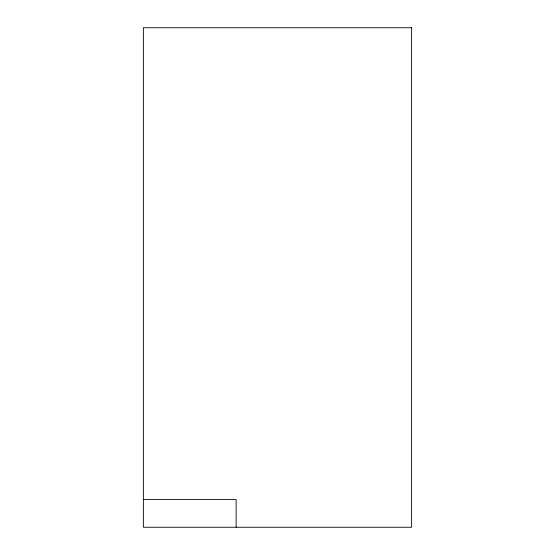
<?xml version="1.0" encoding="UTF-8"?>
<svg xmlns="http://www.w3.org/2000/svg" width="555" height="555" viewBox="0 0 555 555"><rect width="100%" height="100%" fill="white"/><g stroke="black" fill="none" stroke-linecap="round" stroke-linejoin="round"><path stroke-width="0.83" d="M143.377 499.5L236.139 499.5L236.139 527.25M411.623 27.75L143.377 27.75L143.377 527.25L411.623 527.25L411.623 27.75"/></g></svg>
